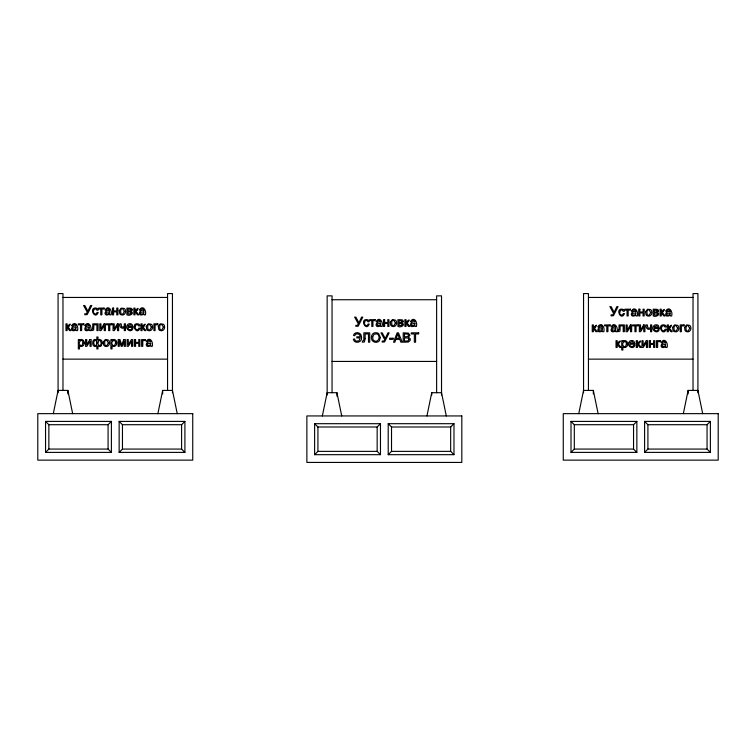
<?xml version="1.0" encoding="UTF-8"?>
<svg xmlns="http://www.w3.org/2000/svg" width="756" height="756" viewBox="0 0 756 756"><rect width="100%" height="100%" fill="white"/><g stroke="black" fill="none" stroke-linecap="round" stroke-linejoin="round"><path stroke-width="1.13" d="M53.298 413.655L58.08 390.408L67.87 390.408L72.661 413.655M157.881 413.655L162.672 390.408L172.453 390.408L177.244 413.655M322.358 415.942L327.15 392.704L336.94 392.704L341.731 415.942M426.951 415.942L431.733 392.704L441.523 392.704L446.314 415.942M578.756 413.655L583.547 390.408L593.328 390.408L598.119 413.655M683.339 413.655L688.13 390.408L697.92 390.408L702.702 413.655M45.549 452.39L48.856 449.073L108.089 449.073L111.397 452.39L111.397 421.404L45.549 421.404L45.549 452.39L111.397 452.39M45.549 421.404L48.856 424.711L108.089 424.711L111.397 421.404M119.146 452.39L122.453 449.073L181.601 449.073L184.908 452.39L184.908 421.404L119.146 421.404L119.146 452.39L184.908 452.39M119.146 421.404L122.453 424.711L181.601 424.711L184.908 421.404M314.619 454.677L317.926 451.37L377.159 451.37L380.466 454.677L380.466 423.691L314.619 423.691L314.619 454.677L380.466 454.677M314.619 423.691L317.926 426.998L377.159 426.998L380.466 423.691M388.215 454.677L391.523 451.37L450.67 451.37L453.978 454.677L453.978 423.691L388.215 423.691L388.215 454.677L453.978 454.677M388.215 423.691L391.523 426.998L450.67 426.998L453.978 423.691M571.007 452.39L574.314 449.073L633.547 449.073L636.854 452.39L636.854 421.404L571.007 421.404L571.007 452.39L636.854 452.39M571.007 421.404L574.314 424.711L633.547 424.711L636.854 421.404M644.603 452.39L647.911 449.073L707.058 449.073L710.375 452.39L710.375 421.404L644.603 421.404L644.603 452.39L710.375 452.39M644.603 421.404L647.911 424.711L707.058 424.711L710.375 421.404M62.975 297.448L167.558 297.448M588.442 297.448L693.025 297.448M332.045 299.735L436.628 299.735M62.975 359.138L167.558 359.138M588.442 359.138L693.025 359.138M332.045 361.434L436.628 361.434M707.058 424.711L707.058 449.073M697.92 392.733L697.92 293.574L693.025 293.574L693.025 390.408M688.13 390.408L688.13 393.895M647.911 424.711L647.911 449.073M633.547 424.711L633.547 449.073M593.328 390.408L593.328 393.895M588.442 390.408L588.442 293.574L583.547 293.574L583.547 392.733M574.314 424.711L574.314 449.073M450.67 426.998L450.67 451.37M441.523 395.029L441.523 295.861L436.628 295.861L436.628 392.704M431.733 392.704L431.733 395.029M391.523 426.998L391.523 451.37M377.159 426.998L377.159 451.37M336.94 392.704L336.94 396.191M332.045 392.704L332.045 295.861L327.15 295.861L327.15 395.029M317.926 426.998L317.926 451.37M181.601 424.711L181.601 449.073M172.453 392.733L172.453 293.574L167.558 293.574L167.558 390.408M162.672 390.408L162.672 393.895M122.453 424.711L122.453 449.073M108.089 424.711L108.089 449.073M67.87 390.408L67.87 393.895M62.975 390.408L62.975 293.574L58.08 293.574L58.08 392.733M48.856 424.711L48.856 449.073M76.016 326.006C70.072 325.193 70.015 333.566 76.101 329.767L76.328 330.608L77.528 330.608C78.889 326.167 74.901 320.138 71.499 325.77L72.614 325.921L73.19 324.919L74.381 324.636L75.685 325.023L76.016 326.006M89.255 326.006C83.311 325.193 83.254 333.566 89.34 329.767L89.567 330.608L90.767 330.608C92.128 326.167 88.131 320.138 84.729 325.77L85.853 325.921L86.42 324.919L87.62 324.636L88.924 325.023L89.255 326.006M109.507 310.272C103.572 309.459 103.506 317.832 109.592 314.033L109.828 314.865L111.028 314.865C112.379 310.433 108.391 304.403 104.989 310.036L106.114 310.187L106.681 309.185L107.872 308.902L109.185 309.289L109.507 310.272M133.018 327.206L127.962 327.518C127.66 329.767 131.185 330.797 131.799 328.425L132.98 328.576C131.204 333.783 123.833 328.473 127.66 324.626A2.873 2.873 0 0 1 129.276 323.738L130.59 323.738A2.807 2.807 0 0 1 132.158 324.607L133.018 327.206M143.876 310.272C137.942 309.459 137.875 317.832 143.971 314.033L144.198 314.865L145.398 314.865C146.758 310.433 142.761 304.403 139.359 310.036L140.484 310.187L141.051 309.185L142.251 308.902L143.555 309.289L143.876 310.272M150.718 341.75C144.774 340.928 144.717 349.3 150.803 345.511L151.03 346.342L152.23 346.342C153.591 341.91 149.594 335.872 146.191 341.504L147.316 341.655L147.892 340.654L149.083 340.37L150.387 340.758L150.718 341.75M380.542 321.848C374.607 321.035 374.541 329.408 380.637 325.609L380.863 326.45L382.063 326.45C383.415 322.009 379.427 315.98 376.025 321.612L377.149 321.763L377.716 320.761L378.917 320.478L380.221 320.865L380.542 321.848M414.921 321.848C408.977 321.035 408.92 329.408 415.006 325.609L415.233 326.45L416.433 326.45C417.794 322.009 413.797 315.98 410.395 321.612L411.519 321.763L412.086 320.761L413.286 320.478L414.59 320.865L414.921 321.848M602.296 327.102C596.352 326.29 596.295 334.662 602.381 330.863L602.608 331.704L603.808 331.704C605.169 327.263 601.171 321.234 597.769 326.866L598.894 327.017L599.47 326.016L600.661 325.732L601.965 326.12L602.296 327.102M615.526 327.102C609.591 326.29 609.525 334.662 615.62 330.863L615.847 331.704L617.047 331.704C618.408 327.263 614.411 321.234 611.009 326.866L612.133 327.017L612.7 326.016L613.9 325.732L615.204 326.12L615.526 327.102M634.87 344.037L629.814 344.349C629.512 346.607 633.037 347.628 633.641 345.256L634.832 345.407C633.055 350.614 625.675 345.312 629.512 341.457A2.873 2.873 0 0 1 631.118 340.578L632.441 340.569A2.807 2.807 0 0 1 634.01 341.438L634.87 344.037M635.787 311.368C629.842 310.546 629.786 318.928 635.872 315.129L636.108 315.961L637.299 315.961C638.659 311.529 634.671 305.5 631.269 311.122L632.385 311.283L632.961 310.272L634.152 309.988L635.456 310.385L635.787 311.368M659.298 328.302L654.242 328.605C653.94 330.863 657.465 331.893 658.07 329.521L659.26 329.663C657.484 334.88 650.103 329.569 653.94 325.723A2.873 2.873 0 0 1 655.547 324.834L656.87 324.834A2.807 2.807 0 0 1 658.438 325.704L659.298 328.302M665.573 342.846C659.629 342.024 659.572 350.397 665.658 346.598L665.885 347.439L667.085 347.439C668.446 342.997 664.448 336.968 661.046 342.6L662.171 342.751L662.738 341.75L663.938 341.466L665.242 341.854L665.573 342.846M670.156 311.368C664.222 310.546 664.155 318.928 670.251 315.129L670.477 315.961L671.678 315.961C673.029 311.529 669.041 305.5 665.639 311.122L666.764 311.283L667.331 310.272L668.531 309.988L669.835 310.385L670.156 311.368M365.11 338.754L364.401 341.958L362.304 342.185L362.511 341.088L363.825 340.37L363.872 332.838L369.722 332.838L369.722 342.185L368.493 342.185L368.493 333.944L365.11 333.944L365.11 338.754M361.548 337.412C362.587 342.496 354.271 344.377 353.345 339.246L354.536 338.934L355.197 340.38A2.362 2.362 0 0 0 356.322 341.154L358.968 340.795L360.272 337.913L356.794 337.913L356.794 336.807L360.215 336.807C360.584 333.623 355.339 332.498 354.677 335.721L353.468 335.399C354.091 332.536 358.07 331.846 360.054 333.717A4.082 4.082 0 0 1 361.066 335.078L361.548 337.412M92.742 328.302L91.476 330.599L93.668 330.07L93.895 324.787L96.929 324.787L96.929 330.608L98.072 330.608L98.072 323.833L92.742 323.833L92.742 328.302M619.022 329.389L617.756 331.695L619.948 331.156L620.166 325.883L623.209 325.883L623.209 331.704L624.352 331.704L624.352 324.929L619.022 324.929L619.022 329.389M380.315 337.526L379.427 340.597A3.837 3.837 0 0 1 378.123 341.769C375.628 343.243 371.99 341.778 371.517 338.83A6.36 6.36 0 0 1 371.697 335.56L372.632 333.991A4.101 4.101 0 0 1 374.91 332.753L377.083 332.829A4.29 4.29 0 0 1 378.68 333.632L380.315 337.526M83.047 342.903L82.215 345.19A1.588 1.588 0 0 1 80.202 345.199C76.819 342.355 82.99 337.563 83.047 342.903M93.536 310.848C92.393 313.447 96.579 315.658 97.089 312.389L98.223 312.54C94.67 320.799 88.131 306 96.834 308.259A2.315 2.315 0 0 1 97.789 309.176L98.11 310.092L96.995 310.262L95.984 308.977L94.67 309.043A1.777 1.777 0 0 0 93.81 309.865L93.536 310.848M115.592 342.903L114.761 345.19A1.588 1.588 0 0 1 112.748 345.199C109.374 342.355 115.536 337.563 115.592 342.903M135.286 326.592C134.143 329.181 138.329 331.393 138.839 328.123L139.964 328.274C136.42 336.543 129.881 321.735 138.584 323.993A2.315 2.315 0 0 1 139.539 324.919L139.86 325.827L138.745 325.997L137.734 324.711L136.411 324.778A1.777 1.777 0 0 0 135.551 325.6L135.286 326.592M364.572 322.425C363.438 325.023 367.624 327.235 368.125 323.965L369.259 324.116C365.706 332.375 359.166 317.577 367.879 319.835A2.315 2.315 0 0 1 368.824 320.752L369.145 321.669L368.03 321.839L367.019 320.553L365.706 320.62A1.777 1.777 0 0 0 364.846 321.442L364.572 322.425M619.816 311.945C618.673 314.543 622.859 316.755 623.369 313.485L624.494 313.636C620.95 321.895 614.411 307.097 623.114 309.355A2.315 2.315 0 0 1 624.069 310.272L624.39 311.188L623.275 311.359L622.264 310.073L620.95 310.14A1.777 1.777 0 0 0 620.09 310.962L619.816 311.945M626.45 343.999L625.628 346.286A1.588 1.588 0 0 1 623.605 346.295C620.232 343.451 626.393 338.65 626.45 343.999M661.566 327.679C660.423 330.277 664.609 332.489 665.119 329.219L666.244 329.37C662.691 337.63 656.151 322.831 664.864 325.089A2.315 2.315 0 0 1 665.809 326.016L666.14 326.923L665.025 327.093L664.014 325.808L662.691 325.874A1.777 1.777 0 0 0 661.831 326.696L661.566 327.679M108.373 342.922C103.563 353.024 103.345 333.009 108.373 342.922M124.381 311.444C119.58 321.555 119.353 301.54 124.381 311.444M151.389 327.187C146.588 337.289 146.362 317.274 151.389 327.187M163.409 327.187C158.609 337.289 158.382 317.274 163.409 327.187M395.416 323.02C390.616 333.131 390.389 313.116 395.416 323.02M650.661 312.54C645.86 322.651 645.633 302.627 650.661 312.54M677.669 328.274C672.868 338.386 672.642 318.37 677.669 328.274M689.689 328.274C684.889 338.386 684.662 318.37 689.689 328.274M372.717 336.675L372.888 339.16A3.166 3.166 0 0 0 374.05 340.739C377.272 342.931 380.391 338.461 378.661 335.522A2.958 2.958 0 0 0 376.743 333.85L374.097 334.246L372.717 336.675M102.296 342.95L101.134 345.946A2.211 2.211 0 0 1 99.65 346.494L97.978 345.757L97.978 348.932L96.834 348.932L96.834 345.757C91.268 349.678 91.353 336.108 96.834 340.228L96.834 336.996L97.978 336.996L97.978 340.228L98.356 339.869A2.126 2.126 0 0 1 99.679 339.416L101.587 340.427L102.296 342.95M76.006 327.631C76.507 329.607 72.963 330.882 72.519 328.784A0.973 0.973 0 0 1 72.869 328.028L76.006 327.631M89.246 327.631C89.747 329.607 86.193 330.882 85.759 328.784A0.973 0.973 0 0 1 86.108 328.028L89.246 327.631M109.497 311.888C109.998 313.863 106.454 315.148 106.01 313.05A0.973 0.973 0 0 1 106.369 312.294L109.497 311.888M143.876 311.888C144.368 313.863 140.824 315.148 140.389 313.05A0.973 0.973 0 0 1 140.739 312.294L143.876 311.888M150.709 343.366C151.209 345.341 147.666 346.617 147.222 344.528A0.973 0.973 0 0 1 147.571 343.763L150.709 343.366M380.542 323.474C381.033 325.439 377.49 326.724 377.055 324.626A0.973 0.973 0 0 1 377.405 323.87L380.542 323.474M414.912 323.474C415.413 325.439 411.859 326.724 411.425 324.626A0.973 0.973 0 0 1 411.774 323.87L414.912 323.474M602.286 328.728C602.787 330.703 599.243 331.978 598.799 329.881A0.973 0.973 0 0 1 599.149 329.125L602.286 328.728M615.526 328.728C616.027 330.703 612.473 331.978 612.039 329.881A0.973 0.973 0 0 1 612.388 329.125L615.526 328.728M635.777 312.984C636.278 314.959 632.734 316.244 632.29 314.146A0.973 0.973 0 0 1 632.649 313.39L635.777 312.984M665.563 344.462C666.064 346.437 662.511 347.713 662.076 345.624A0.973 0.973 0 0 1 662.426 344.859L665.563 344.462M670.156 312.984C670.648 314.959 667.104 316.244 666.669 314.146A0.973 0.973 0 0 1 667.019 313.39L670.156 312.984M103.27 342.081L103.695 345.076A2.844 2.844 0 0 0 105.093 346.267C108.042 347.524 110.508 344.112 109.327 341.419A2.948 2.948 0 0 0 108.184 339.935L105.216 339.605L103.27 342.081M119.287 310.603L119.713 313.608A2.844 2.844 0 0 0 121.111 314.798C124.06 316.055 126.526 312.644 125.335 309.951A2.948 2.948 0 0 0 124.201 308.457L121.234 308.136L119.287 310.603M146.295 326.346L146.721 329.342A2.844 2.844 0 0 0 148.119 330.533C151.068 331.79 153.534 328.378 152.353 325.685A2.948 2.948 0 0 0 151.209 324.201L148.242 323.87L146.295 326.346M158.316 326.346L158.741 329.342A2.844 2.844 0 0 0 160.14 330.533C163.088 331.79 165.555 328.378 164.373 325.685A2.948 2.948 0 0 0 163.23 324.201L160.263 323.87L158.316 326.346M390.323 322.179L390.748 325.184A2.844 2.844 0 0 0 392.147 326.375C395.095 327.631 397.561 324.22 396.38 321.527A2.948 2.948 0 0 0 395.237 320.043L392.269 319.712L390.323 322.179M645.567 311.699L645.993 314.704A2.844 2.844 0 0 0 647.391 315.885C650.34 317.151 652.806 313.74 651.615 311.047A2.948 2.948 0 0 0 650.481 309.554L647.514 309.232L645.567 311.699M672.575 327.433L673.001 330.438A2.844 2.844 0 0 0 674.399 331.629C677.348 332.886 679.814 329.474 678.633 326.781A2.948 2.948 0 0 0 677.489 325.297L674.522 324.967L672.575 327.433M684.596 327.433L685.021 330.438A2.844 2.844 0 0 0 686.42 331.629C689.368 332.886 691.834 329.474 690.653 326.781A2.948 2.948 0 0 0 689.51 325.297L686.543 324.967L684.596 327.433M96.844 343.044L96.466 344.925L95.35 345.549A1.389 1.389 0 0 1 94.415 345.199L93.678 342.855L94.368 340.729A1.285 1.285 0 0 1 95.275 340.361L96.447 341.032L96.844 343.044M98.072 341.835L98.082 344.263L98.866 345.435C103.298 346.361 100.208 336.864 98.072 341.835M84.218 342.903C84.653 345.397 81.308 347.798 79.493 345.643L79.493 348.932L78.341 348.932L78.341 339.576L79.389 339.576L79.389 340.455C81.043 338.064 84.7 340.276 84.218 342.903M116.774 342.903C117.199 345.397 113.854 347.798 112.039 345.643L112.039 348.932L110.896 348.932L110.896 339.576L111.935 339.576L111.935 340.455C113.598 338.064 117.256 340.276 116.774 342.903M627.631 343.999C628.056 346.494 624.711 348.894 622.897 346.739L622.897 350.028L621.753 350.028L621.753 340.672L622.793 340.672L622.793 341.551C624.456 339.16 628.113 341.372 627.631 343.999M408.977 339.472L408.004 340.937L404.441 341.079L404.441 337.866L407.966 338.026L408.977 339.472M132.168 309.894L131.364 311.34C134.795 313.759 129.191 316.367 126.913 314.865L126.913 308.098L131.005 308.259A1.748 1.748 0 0 1 132.083 309.336L132.168 309.894M403.203 321.47L402.4 322.925C405.84 325.335 400.236 327.943 397.949 326.45L397.949 319.675L402.05 319.835A1.748 1.748 0 0 1 403.118 320.913L403.203 321.47M658.448 310.99L657.644 312.436C661.075 314.855 655.471 317.454 653.193 315.961L653.193 309.195L657.285 309.355A1.748 1.748 0 0 1 658.363 310.433L658.448 310.99M408.59 335.371L407.645 336.656L404.441 336.76L404.441 333.944L407.73 334.067L408.59 335.371M409.809 335.229L408.505 337.214L410.149 338.707A2.731 2.731 0 0 1 409.988 340.691L408.278 342.024L403.203 342.185L403.203 332.838L408.429 333.122L409.809 335.229M130.996 310.007L130.287 310.877L128.057 310.952L128.057 309.053L130.618 309.261L130.996 310.007M402.041 321.584L401.332 322.453L399.102 322.529L399.102 320.629L401.653 320.837L402.041 321.584M657.276 311.103L656.567 311.963L654.337 312.048L654.337 310.149L656.898 310.357L657.276 311.103M128.208 325.77L128.029 326.573L131.809 326.573L130.372 324.664L128.208 325.77M131.289 312.918L130.391 313.872L128.057 313.929L128.057 311.888L130.533 311.963L131.289 312.918M402.334 324.494L401.427 325.449L399.102 325.505L399.102 323.474L401.568 323.54L402.334 324.494M630.05 342.61L629.88 343.404L633.66 343.404L632.214 341.504L630.05 342.61M654.488 326.866L654.309 327.669L658.089 327.669L656.652 325.76L654.488 326.866M657.569 314.014L656.671 314.969L654.337 315.025L654.337 312.984L656.813 313.06L657.569 314.014M397.75 333.821L396.22 338.348L399.385 338.348L397.75 333.821M395.86 339.349L394.84 342.185L393.526 342.185L397.117 332.838L398.44 332.838L402.268 342.185L400.86 342.185L399.773 339.349L395.86 339.349M123.719 339.576L121.744 344.991L119.968 339.576L118.182 339.576L118.182 346.342L119.306 346.342L119.306 340.635L121.196 346.342L122.226 346.342L124.23 340.89L124.23 346.342L125.373 346.342L125.373 339.576L123.719 339.576M69.363 325.751L68.22 327.131L70.932 330.608L69.665 330.608L67.114 327.48L67.114 330.608L65.97 330.608L65.97 323.833L67.114 323.833L67.114 326.762C68.437 324.806 72.113 322.434 69.363 325.751M137.233 310.017L136.08 311.396L138.792 314.865L137.535 314.865L134.984 311.737L134.984 314.865L133.831 314.865L133.831 308.098L134.984 308.098L134.984 311.028C136.307 309.062 139.973 306.69 137.233 310.017M144.339 325.751L143.186 327.131L145.899 330.608L144.642 330.608L142.09 327.48L142.09 330.608L140.937 330.608L140.937 323.833L142.09 323.833L142.09 326.762C143.413 324.806 147.08 322.434 144.339 325.751M408.268 321.593L407.125 322.973L409.828 326.45L408.571 326.45L406.019 323.313L406.019 326.45L404.876 326.45L404.876 319.675L406.019 319.675L406.019 322.604C407.342 320.639 411.018 318.267 408.268 321.593M595.643 326.847L594.5 328.227L597.202 331.704L595.945 331.704L593.394 328.567L593.394 331.704L592.25 331.704L592.25 324.929L593.394 324.929L593.394 327.858C594.717 325.902 598.393 323.53 595.643 326.847M619.429 342.581L618.285 343.961L620.988 347.439L619.731 347.439L617.179 344.311L617.179 347.439L616.036 347.439L616.036 340.672L617.179 340.672L617.179 343.593C618.502 341.636 622.179 339.264 619.429 342.581M639.661 342.581L638.518 343.961L641.22 347.439L639.963 347.439L637.412 344.311L637.412 347.439L636.259 347.439L636.259 340.672L637.412 340.672L637.412 343.593C638.735 341.636 642.402 339.264 639.661 342.581M663.513 311.103L662.36 312.493L665.072 315.961L663.806 315.961L661.264 312.833L661.264 315.961L660.111 315.961L660.111 309.195L661.264 309.195L661.264 312.124C662.587 310.158 666.253 307.786 663.513 311.103M670.619 326.847L669.466 328.227L672.178 331.704L670.912 331.704L668.37 328.567L668.37 331.704L667.217 331.704L667.217 324.929L668.37 324.929L668.37 327.858C669.693 325.902 673.36 323.53 670.619 326.847M87.375 312.389L86.288 313.929L84.814 313.712L84.814 314.77L87.195 314.572L91.778 305.528L90.54 305.528L87.885 311.245L84.833 305.528L83.585 305.528L87.375 312.389M358.41 323.965L357.323 325.505L355.849 325.288L355.849 326.346L358.231 326.148L362.814 317.104L361.585 317.104L358.92 322.821L355.868 317.104L354.621 317.104L358.41 323.965M384.757 339.699L383.67 341.24L382.196 341.032L382.196 342.09L384.577 341.892L389.16 332.838L387.932 332.838L385.267 338.565L382.215 332.838L380.967 332.838L384.757 339.699M613.655 313.485L612.568 315.025L611.094 314.808L611.094 315.866L613.475 315.668L618.058 306.624L616.82 306.624L614.155 312.341L611.113 306.624L609.865 306.624L613.655 313.485M89.926 339.576L86.751 344.736L86.751 339.576L85.598 339.576L85.598 346.342L86.836 346.342L90.021 341.211L90.021 346.342L91.164 346.342L91.164 339.576L89.926 339.576M104.13 323.833L100.945 329.002L100.945 323.833L99.801 323.833L99.801 330.608L101.039 330.608L104.215 325.477L104.215 330.608L105.367 330.608L105.367 323.833L104.13 323.833M117.397 323.833L114.213 329.002L114.213 323.833L113.069 323.833L113.069 330.608L114.307 330.608L117.482 325.477L117.482 330.608L118.635 330.608L118.635 323.833L117.397 323.833M131.45 339.576L128.274 344.736L128.274 339.576L127.131 339.576L127.131 346.342L128.359 346.342L131.544 341.211L131.544 346.342L132.687 346.342L132.687 339.576L131.45 339.576M630.409 324.929L627.225 330.098L627.225 324.929L626.081 324.929L626.081 331.704L627.319 331.704L630.495 326.573L630.495 331.704L631.638 331.704L631.638 324.929L630.409 324.929M643.677 324.929L640.493 330.098L640.493 324.929L639.349 324.929L639.349 331.704L640.587 331.704L643.762 326.573L643.762 331.704L644.915 331.704L644.915 324.929L643.677 324.929M646.304 340.672L643.129 345.832L643.129 340.672L641.976 340.672L641.976 347.439L643.214 347.439L646.399 342.307L646.399 347.439L647.542 347.439L647.542 340.672L646.304 340.672M124.286 326.904L121.659 326.97L121.083 323.833L119.939 323.833C119.004 326.63 121.499 329.342 124.286 327.877L124.286 330.608L125.43 330.608L125.43 323.833L124.286 323.833L124.286 326.904M650.566 328L647.939 328.066L647.363 324.929L646.219 324.929C645.284 327.726 647.779 330.438 650.566 328.973L650.566 331.704L651.71 331.704L651.71 324.929L650.566 324.929L650.566 328M104.082 308.098L98.582 308.098L98.582 309.053L100.765 309.053L100.765 314.865L101.899 314.865L101.899 309.053L104.082 309.053L104.082 308.098M113.589 308.098L112.446 308.098L112.446 314.865L113.589 314.865L113.589 311.869L116.774 311.869L116.774 314.865L117.917 314.865L117.917 308.098L116.774 308.098L116.774 310.914L113.589 310.914L113.589 308.098M630.362 309.195L624.862 309.195L624.862 310.149L627.045 310.149L627.045 315.961L628.179 315.961L628.179 310.149L630.362 310.149L630.362 309.195M639.869 309.195L638.725 309.195L638.725 315.961L639.869 315.961L639.869 312.965L643.054 312.965L643.054 315.961L644.197 315.961L644.197 309.195L643.054 309.195L643.054 312.011L639.869 312.011L639.869 309.195M375.118 319.675L369.618 319.675L369.618 320.629L371.801 320.629L371.801 326.45L372.944 326.45L372.944 320.629L375.118 320.629L375.118 319.675M384.634 319.675L383.481 319.675L383.481 326.45L384.634 326.45L384.634 323.445L387.809 323.445L387.809 326.45L388.962 326.45L388.962 319.675L387.809 319.675L387.809 322.491L384.634 322.491L384.634 319.675M83.831 323.833L78.331 323.833L78.331 324.787L80.505 324.787L80.505 330.608L81.648 330.608L81.648 324.787L83.831 324.787L83.831 323.833M111.973 323.833L106.473 323.833L106.473 324.787L108.656 324.787L108.656 330.608L109.79 330.608L109.79 324.787L111.973 324.787L111.973 323.833M157.815 323.833L153.922 323.833L153.922 330.608L155.075 330.608L155.075 324.787L157.815 324.787L157.815 323.833M610.111 324.929L604.602 324.929L604.602 325.883L606.784 325.883L606.784 331.704L607.928 331.704L607.928 325.883L610.111 325.883L610.111 324.929M638.253 324.929L632.753 324.929L632.753 325.883L634.936 325.883L634.936 331.704L636.07 331.704L636.07 325.883L638.253 325.883L638.253 324.929M684.095 324.929L680.202 324.929L680.202 331.704L681.354 331.704L681.354 325.883L684.095 325.883L684.095 324.929M418.673 332.838L411.264 332.838L411.264 333.944L414.345 333.944L414.345 342.185L415.573 342.185L415.573 333.944L418.673 333.944L418.673 332.838M393.139 338.225L389.614 338.225L389.614 339.378L393.139 339.378L393.139 338.225M135.57 339.576L134.426 339.576L134.426 346.342L135.57 346.342L135.57 343.337L138.754 343.337L138.754 346.342L139.898 346.342L139.898 339.576L138.754 339.576L138.754 342.392L135.57 342.392L135.57 339.576M145.53 339.576L141.637 339.576L141.637 346.342L142.78 346.342L142.78 340.521L145.53 340.521L145.53 339.576M650.425 340.672L649.281 340.672L649.281 347.439L650.425 347.439L650.425 344.434L653.609 344.434L653.609 347.439L654.753 347.439L654.753 340.672L653.609 340.672L653.609 343.489L650.425 343.489L650.425 340.672M660.385 340.672L656.482 340.672L656.482 347.439L657.635 347.439L657.635 341.618L660.385 341.618L660.385 340.672M192.742 413.655L37.8 413.655L37.8 460.139L192.742 460.139L192.742 413.655M718.2 413.655L563.258 413.655L563.258 460.139L718.2 460.139L718.2 413.655M461.812 415.942L306.87 415.942L306.87 462.426L461.812 462.426L461.812 415.942"/></g></svg>
